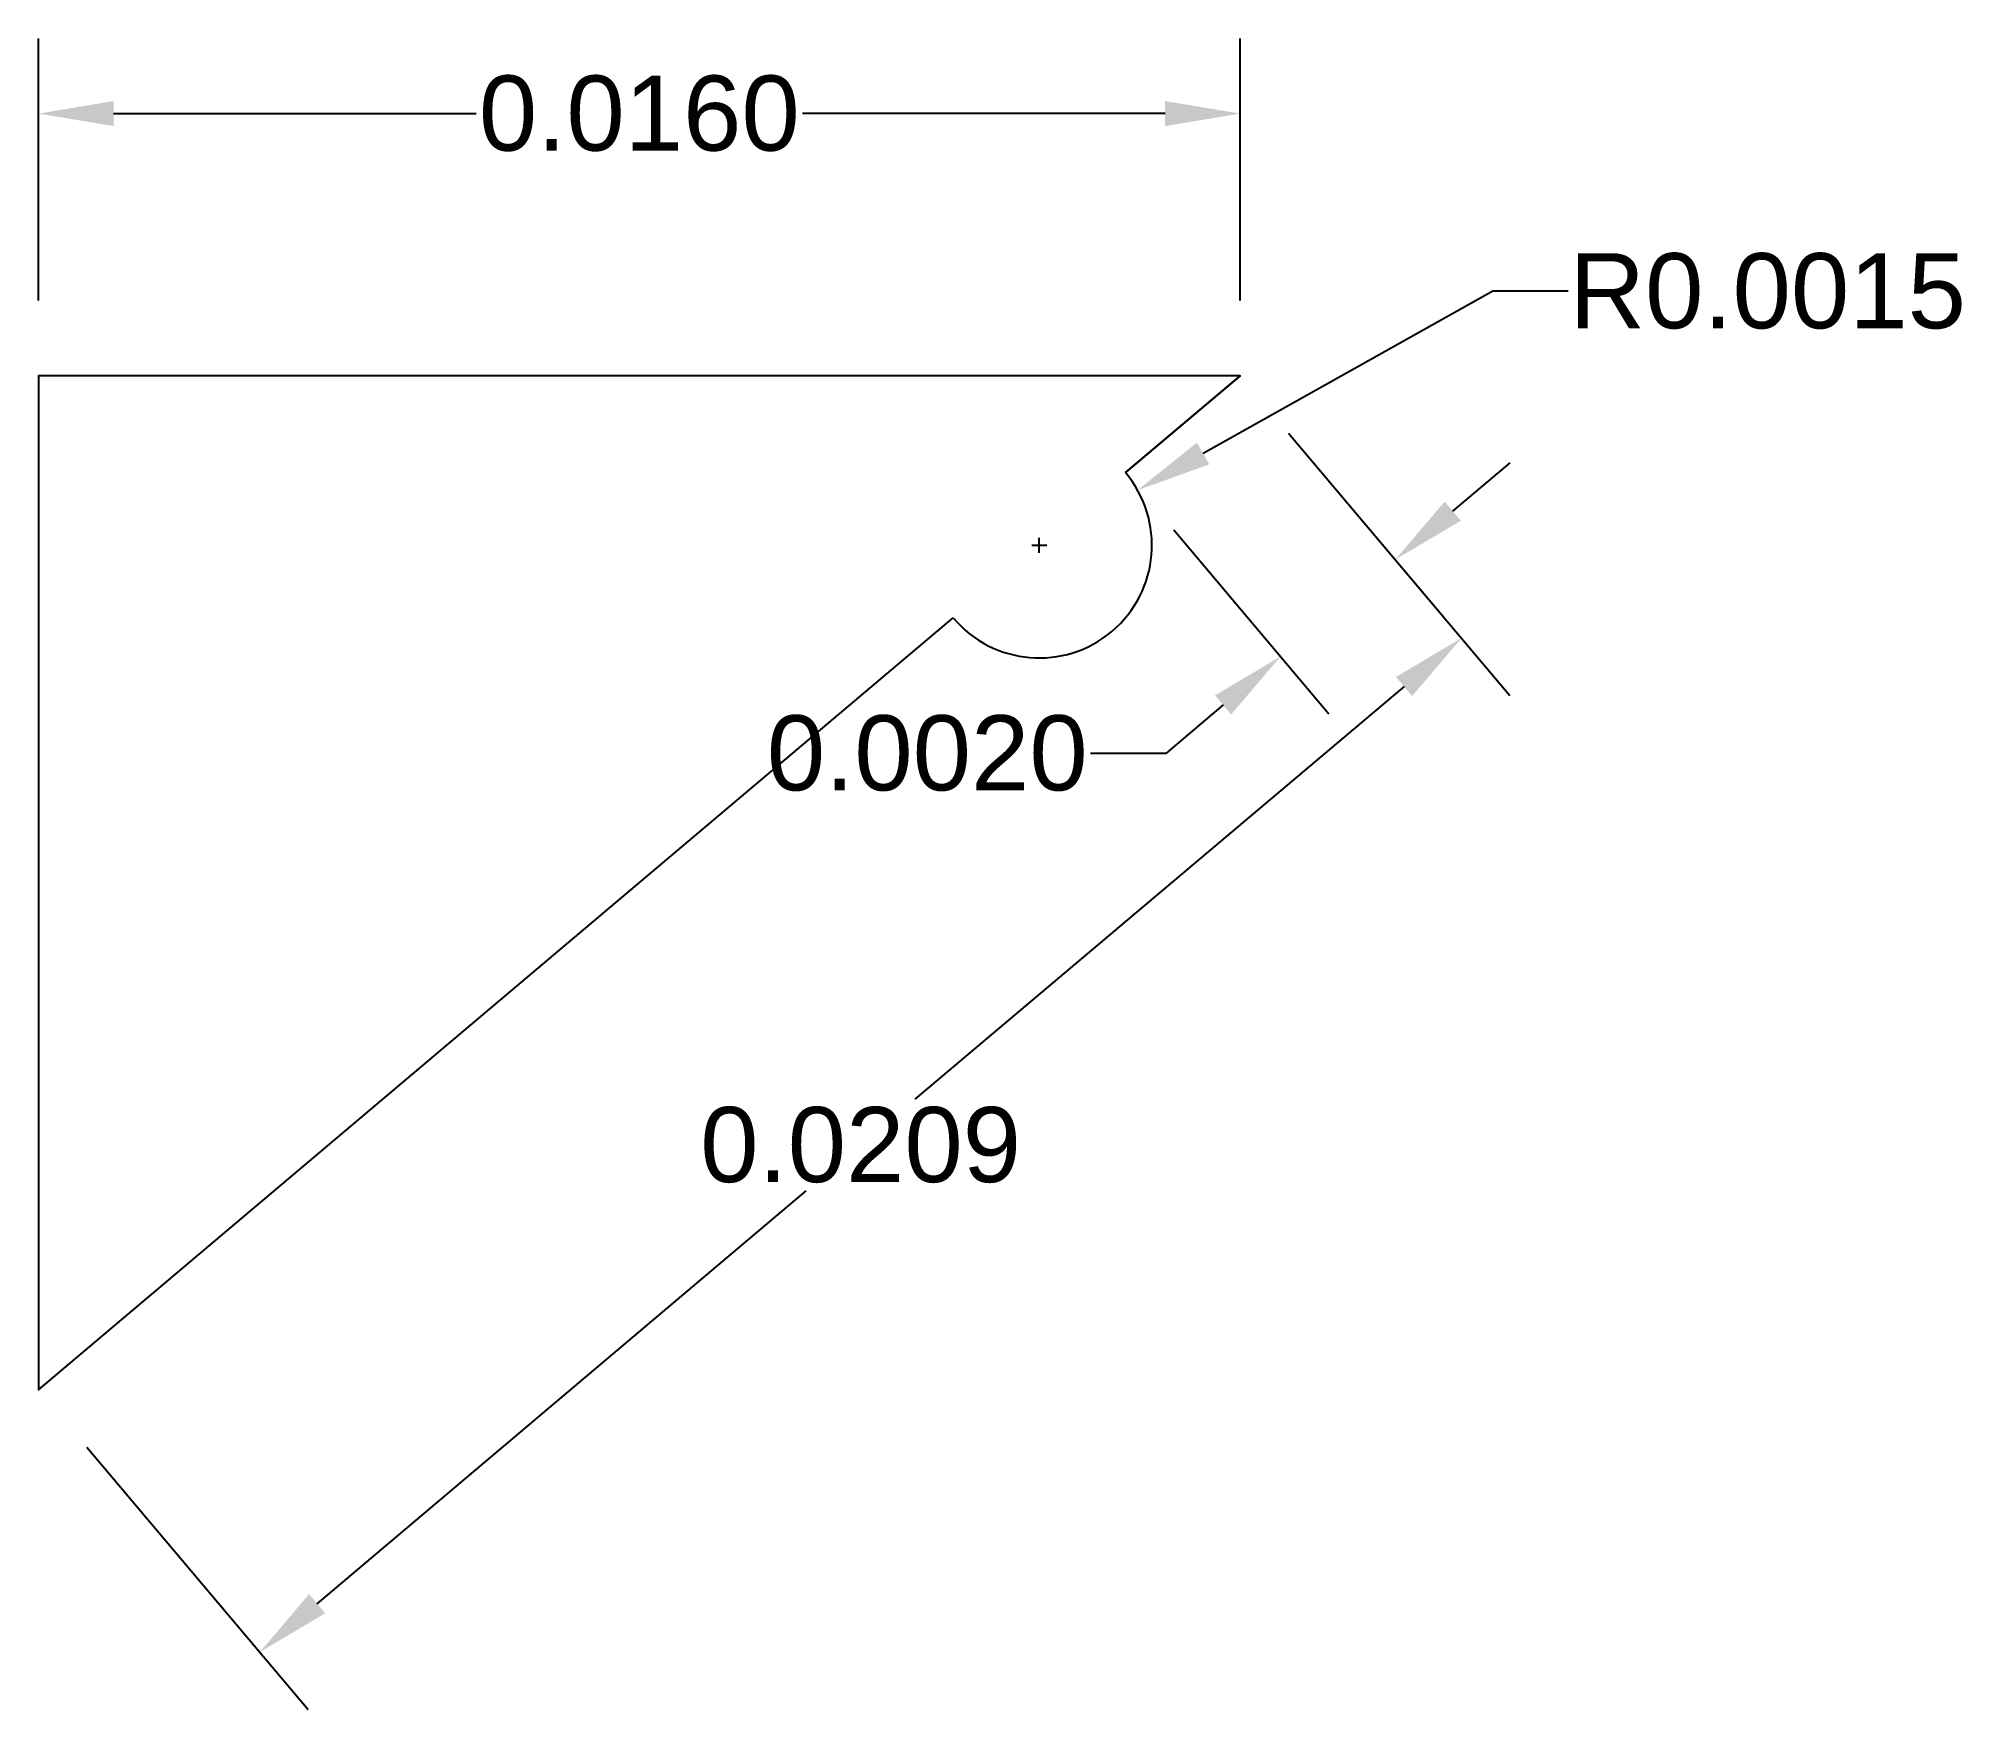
# Model space of a CAD drawing. Header units: metres. Extents: x 17.7868 to 17.8125, y 20.1181 to 20.1403.
import ezdxf

# ---------------------------------------------------------------- set-up
doc = ezdxf.new("R2010")
doc.units = ezdxf.units.M
doc.header["$MEASUREMENT"] = 0
doc.layers.add('dim', color=30, linetype='Continuous')
doc.layers.add('ornament_col', color=8, linetype='Continuous')
doc.styles.get("Standard").update_dxf_attribs({"font": 'arial.ttf'})
doc.dimstyles.get("Standard").update_dxf_attribs({"dimtxt": 0.001, "dimasz": 0.001, "dimexe": 0.001, "dimexo": 0.001, "dimgap": 0.0001, "dimtad": 0, "dimtih": 1, "dimtoh": 1, "dimdec": 4, "dimzin": 0, "dimdsep": 46, "dimtxsty": 'Standard', "dimcen": 0.0001, "dimadec": 0, "dimazin": 0, "dimtfac": 1, "dimtdec": 4, "dimtofl": 0, "dimtmove": 0, "dimatfit": 3, "dimfxl": 1, "dimtolj": 1, "dimtzin": 0, "dimarcsym": 0})

# ---------------------------------------------------------------- blocks, each defined once
blk = doc.blocks.new('*D1')
at = {"layer": 'Defpoints', "color": 0, "transparency": 16777216}
for p in [(17.802849, 20.139331), (17.786849, 20.135842), (17.802849, 20.135842)]:
    blk.add_point(p, dxfattribs=at)
at = {"layer": 'dim', "color": 0, "lineweight": -2, "transparency": 16777216}
for p, q in [((17.786849, 20.136842), (17.786849, 20.140331)), ((17.802849, 20.136842), (17.802849, 20.140331)), ((17.787849, 20.139331), (17.792675, 20.139331)), ((17.801849, 20.139331), (17.797023, 20.139331))]:
    blk.add_line(p, q, dxfattribs=at)
at = {"layer": 'dim', "color": 0, "transparency": 16777216}
for points in [[(17.787849, 20.139498), (17.787849, 20.139165), (17.786849, 20.139331)], [(17.801849, 20.139498), (17.801849, 20.139165), (17.802849, 20.139331)]]:
    blk.add_solid(points, dxfattribs=at)
at = {"layer": 'dim', "color": 0, "transparency": 16777216, "insert": (17.794849, 20.139331), "char_height": 0.001, "attachment_point": 5}
blk.add_mtext('\\A1;0.0160', dxfattribs=at)
blk = doc.blocks.new('*D2')
at = {"layer": 'Defpoints', "color": 0, "transparency": 16777216}
for p in [(17.802849, 20.135842), (17.786849, 20.122342), (17.789796, 20.118849)]:
    blk.add_point(p, dxfattribs=at)
at = {"layer": 'dim', "color": 0, "lineweight": -2, "transparency": 16777216}
for p, q in [((17.803494, 20.135077), (17.80644, 20.131585)), ((17.805031, 20.131704), (17.798519, 20.12621)), ((17.79056, 20.119494), (17.797072, 20.124989)), ((17.787494, 20.121577), (17.79044, 20.118085))]:
    blk.add_line(p, q, dxfattribs=at)
at = {"layer": 'dim', "color": 0, "transparency": 16777216}
for points in [[(17.804924, 20.131832), (17.805139, 20.131577), (17.805796, 20.132349)], [(17.790452, 20.119622), (17.790667, 20.119367), (17.789796, 20.118849)]]:
    blk.add_solid(points, dxfattribs=at)
at = {"layer": 'dim', "color": 0, "transparency": 16777216, "insert": (17.797796, 20.125599), "char_height": 0.001, "attachment_point": 5}
blk.add_mtext('\\A1;0.0209', dxfattribs=at)
blk = doc.blocks.new('*D3')
at = {"layer": 'Defpoints', "color": 0, "transparency": 16777216}
for p in [(17.802849, 20.135842), (17.80132, 20.134552), (17.803386, 20.132104)]:
    blk.add_point(p, dxfattribs=at)
at = {"layer": 'dim', "color": 0, "lineweight": -2, "transparency": 16777216}
for p, q in [((17.803494, 20.135077), (17.805559, 20.132629)), ((17.805679, 20.134039), (17.806443, 20.134683)), ((17.801965, 20.133788), (17.804031, 20.13134)), ((17.802621, 20.131459), (17.801857, 20.130814)), ((17.801857, 20.130814), (17.800857, 20.130814))]:
    blk.add_line(p, q, dxfattribs=at)
at = {"layer": 'dim', "color": 0, "transparency": 16777216}
for points in [[(17.805571, 20.134166), (17.805786, 20.133911), (17.804914, 20.133394)], [(17.802514, 20.131586), (17.802729, 20.131332), (17.803386, 20.132104)]]:
    blk.add_solid(points, dxfattribs=at)
at = {"layer": 'dim', "color": 0, "transparency": 16777216, "insert": (17.798683, 20.130814), "char_height": 0.001, "attachment_point": 5}
blk.add_mtext('\\A1;0.0020', dxfattribs=at)
blk = doc.blocks.new('*D5')
at = {"layer": 'Defpoints', "color": 0, "transparency": 16777216}
for p in [(17.801483, 20.134318), (17.800174, 20.133585)]:
    blk.add_point(p, dxfattribs=at)
at = {"layer": 'dim', "color": 0, "lineweight": -2, "transparency": 16777216}
for p, q in [((17.806214, 20.136966), (17.802355, 20.134806)), ((17.807214, 20.136966), (17.806214, 20.136966)), ((17.800074, 20.133585), (17.800274, 20.133585)), ((17.800174, 20.133485), (17.800174, 20.133685))]:
    blk.add_line(p, q, dxfattribs=at)
at = {"layer": 'dim', "color": 0, "transparency": 16777216}
blk.add_solid([(17.802274, 20.134951), (17.802437, 20.134661), (17.801483, 20.134318)], dxfattribs=at)
at = {"layer": 'dim', "color": 0, "transparency": 16777216, "insert": (17.809872, 20.136966), "char_height": 0.001, "attachment_point": 5}
blk.add_mtext('\\A1;R0.0015', dxfattribs=at)

msp = doc.modelspace()

# ---------------------------------------------------------------- linework, layer by layer
at = {"layer": 'ornament_col'}
msp.add_line((17.802849, 20.135842), (17.80132, 20.134552), dxfattribs=at)
msp.add_lwpolyline([(17.80132, 20.134552), (17.802849, 20.135842), (17.786849, 20.135842), (17.786849, 20.122342), (17.799027, 20.132617)], dxfattribs=at)
msp.add_arc((17.800174, 20.133585), 0.0015, 220.156, 40.156, dxfattribs=at)

# ---------------------------------------------------------------- dimensions: what is measured, and where the dimension line sits
at = {"layer": 'dim'}
dim = msp.add_linear_dim(base=(17.802849, 20.139331), p1=(17.786849, 20.135842), p2=(17.802849, 20.135842), dimstyle='Standard', dxfattribs=at)
dim.commit()
dim.dimension.update_dxf_attribs({"geometry": '*D1', "text_midpoint": (17.794849, 20.139331)})
dim = msp.add_radius_dim(center=(17.800174, 20.133585), mpoint=(17.801483, 20.134318), dimstyle='Standard', dxfattribs=at)
dim.commit()
dim.dimension.update_dxf_attribs({"geometry": '*D5', "text_midpoint": (17.809872, 20.136966), "dimtype": 164})
for p2, distance, picture, middle in [((17.786849, 20.122342), 0.00457, '*D2', (17.797796, 20.125599)), ((17.80132, 20.134552), 0.003203, '*D3', (17.798683, 20.130814))]:
    dim = msp.add_aligned_dim(p1=(17.802849, 20.135842), p2=p2, distance=distance, dimstyle='Standard', dxfattribs=at)
    dim.commit()
    dim.dimension.update_dxf_attribs({"geometry": picture, "text_midpoint": middle})

doc.saveas('drawing.dxf')
